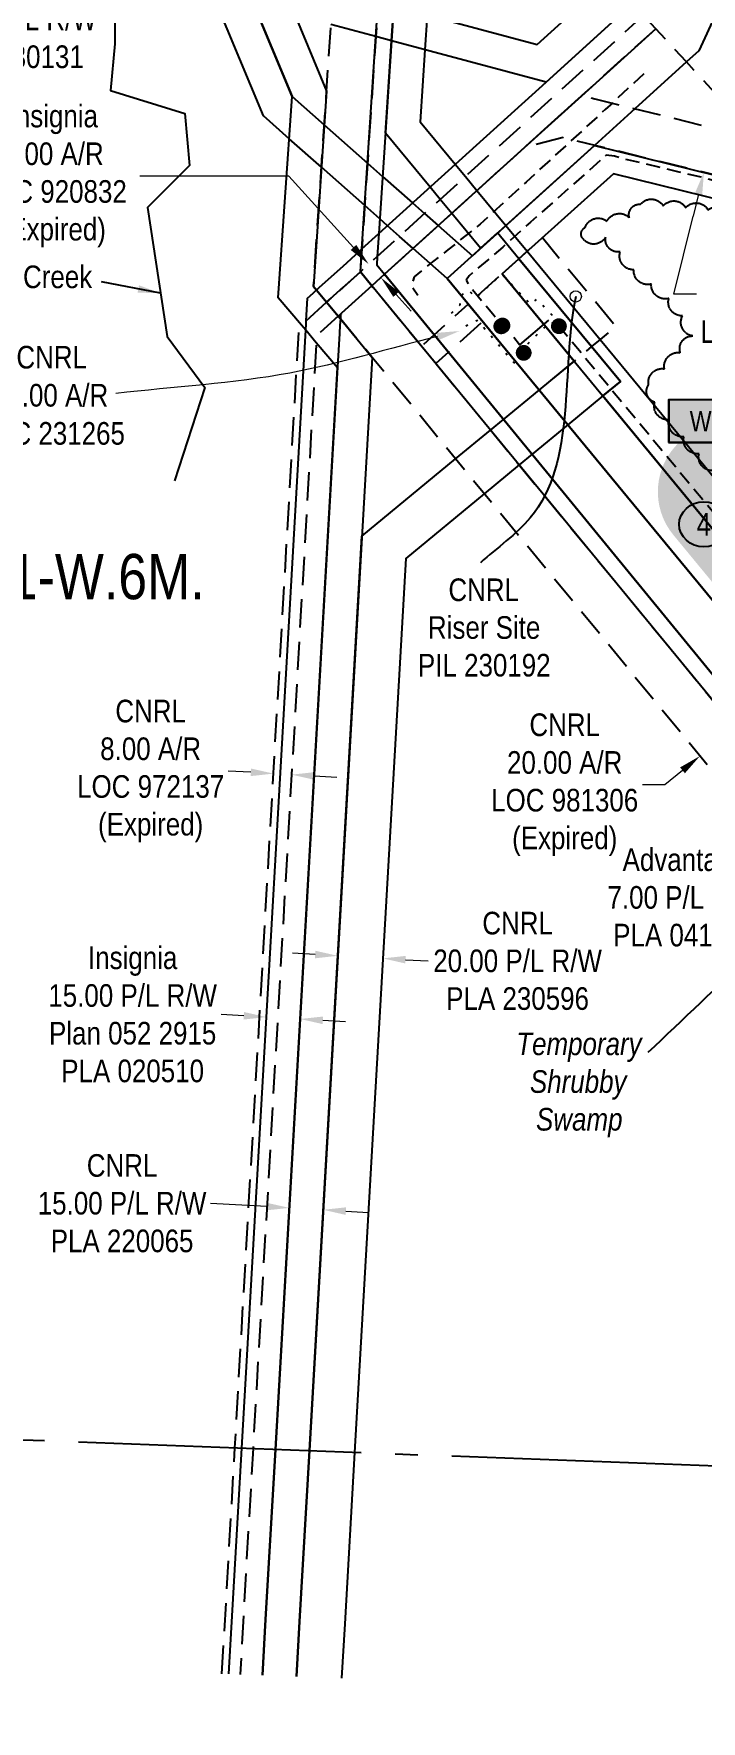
# Model space of a CAD drawing. Extents: x 331629 to 337523, y 6158057 to 6163201.
# Drawn here: x 333694 to 333989, y 6159697 to 6160443 of the extents above; entities that cross this region are included whole.
import ezdxf
from ezdxf.enums import TextEntityAlignment as Align

# ---------------------------------------------------------------- set-up
doc = ezdxf.new("R2010")
doc.units = 0
doc.header["$LTSCALE"] = 5
doc.header["$PDSIZE"] = 5
for name, pattern in [('0', [1, 1, 0]), ('foc-ACCESSROAD', [3.75, 2.5, -1.25]), ('foc-QUARTERLINE', [33, 25, -3, 2, -3]), ('foc-TOPO', [1, 0.2, -0.8]), ('UG_PIPE', [1.875, 1.25, -0.625])]:
    doc.linetypes.add(name, pattern=pattern)
doc.layers.get('Defpoints').update_dxf_attribs({"color": 9})
doc.layers.add('AS-PIPE-AG', color=7, linetype='Continuous', true_color=0x7d00fa)
for name, color, linetype in [('AS-PIPE-UG', 44, 'UG_PIPE'), ('AS-SYMBOL', 7, 'Continuous'), ('C-AR', 13, 'foc-ACCESSROAD'), ('C-RW', 13, 'Continuous'), ('C-SYMBOL', 7, 'Continuous'), ('C-WS', 13, 'foc-ACCESSROAD'), ('F-AR', 190, 'foc-ACCESSROAD'), ('F-RW', 190, 'Continuous'), ('F-WS', 190, 'foc-ACCESSROAD'), ('L-QSEC', 8, 'foc-QUARTERLINE'), ('P-BUFFER-H 30m', 51, 'Continuous'), ('P-ELEVATION', 7, 'Continuous'), ('P-TEMP-BLOCKS', 250, 'Continuous'), ('T-BUSH', 110, '0'), ('T-GENERAL', 48, 'foc-TOPO'), ('T-WATER', 160, 'Continuous'), ('T-WATER-T', 170, 'Continuous'), ('WETLAND-T', 146, 'Continuous')]:
    doc.layers.add(name, color=color, linetype=linetype)
for name, color, linetype, lineweight in [('C-AR-T', 13, 'Continuous', 9), ('C-RW-T', 13, 'Continuous', 9), ('C-WS-T', 13, 'Continuous', 9), ('F-AR-T', 190, 'Continuous', 9), ('F-RW-T', 190, 'Continuous', 9)]:
    doc.layers.add(name, color=color, linetype=linetype, lineweight=lineweight)
doc.styles.add('175L', font='ARIALN.TTF', dxfattribs={"height": 20})
doc.styles.add('80', font='ARIALN.TTF', dxfattribs={"height": 10})
doc.styles.add('80CG', font='ARIALN.TTF', dxfattribs={"height": 10})
doc.styles.add('80L', font='ARIALN.TTF', dxfattribs={"height": 10})
doc.dimstyles.new('Compass 5 000', dxfattribs={"dimscale": 5, "dimtxt": 9, "dimasz": 2, "dimexe": 0.2, "dimexo": 0.0625, "dimgap": 0.5, "dimtad": 0, "dimtih": 1, "dimtoh": 1, "dimzin": 0, "dimdsep": 46, "dimtxsty": '80CG', "dimcen": 0.1, "dimse1": 1, "dimse2": 1, "dimclrd": 256, "dimclrt": 256, "dimaunit": 1, "dimadec": 4, "dimazin": 0, "dimtfac": 0.06, "dimtofl": 0, "dimtmove": 0, "dimatfit": 1, "dimfxl": 0.2, "dimtolj": 1, "dimtzin": 0, "dimlwd": -1, "dimarcsym": 0})

# ---------------------------------------------------------------- blocks, each defined once
blk = doc.blocks.new('*D372')
at = {"layer": 'C-AR-T', "transparency": 16777216}
for p, q in [((333997.63, 6160410.93), (334000.02, 6160420.64)), ((333988.05, 6160372.1), (333985.65, 6160362.39)), ((333977.17, 6160328.01), (333985.65, 6160362.39)), ((333987.17, 6160328.01), (333977.17, 6160328.01))]:
    blk.add_line(p, q, dxfattribs=at)
for points in [[(333996.01, 6160411.33), (333999.24, 6160410.53), (333995.23, 6160401.22)], [(333986.43, 6160372.5), (333989.67, 6160371.7), (333990.44, 6160381.81)]]:
    blk.add_solid(points, dxfattribs=at)
at = {"layer": 'Defpoints', "color": 0, "transparency": 16777216}
for p in [(334000.95, 6160399.81), (333990.44, 6160381.81), (333996.16, 6160380.4)]:
    blk.add_point(p, dxfattribs=at)
at = {"layer": 'C-AR-T', "transparency": 16777216, "insert": (334021.44, 6160328.01), "char_height": 10, "attachment_point": 5, "style": '80CG'}
blk.add_mtext('\\A1;CNRL\\P20.00 A/R\\PLOC 062112', dxfattribs=at)
blk = doc.blocks.new('*D374')
at = {"layer": 'C-AR-T', "transparency": 16777216}
for p, q in [((333790.34, 6160116.62), (333780.36, 6160117.19)), ((333818.3, 6160115.02), (333828.28, 6160114.45))]:
    blk.add_line(p, q, dxfattribs=at)
for points in [[(333790.44, 6160118.28), (333790.25, 6160114.95), (333800.33, 6160116.05)], [(333818.39, 6160116.68), (333818.2, 6160113.36), (333808.31, 6160115.59)]]:
    blk.add_solid(points, dxfattribs=at)
at = {"layer": 'Defpoints', "color": 0, "transparency": 16777216}
for p in [(333800.17, 6160113.25), (333800.33, 6160116.05), (333808.15, 6160112.79)]:
    blk.add_point(p, dxfattribs=at)
at = {"layer": 'C-AR-T', "transparency": 16777216, "insert": (333746.06, 6160117.19), "char_height": 10, "attachment_point": 5, "style": '80CG'}
blk.add_mtext('\\A1;CNRL\\P8.00 A/R\\PLOC 972137\\P(Expired)', dxfattribs=at)
blk = doc.blocks.new('*D375')
at = {"layer": 'C-AR-T', "transparency": 16777216}
for p, q in [((334011.88, 6160142.89), (334019.61, 6160149.24)), ((333980.98, 6160117.49), (333973.25, 6160111.14)), ((333973.25, 6160111.14), (333963.25, 6160111.14))]:
    blk.add_line(p, q, dxfattribs=at)
for points in [[(334010.82, 6160144.17), (334012.94, 6160141.6), (334004.16, 6160136.54)], [(333979.92, 6160118.78), (333982.04, 6160116.2), (333988.71, 6160123.84)]]:
    blk.add_solid(points, dxfattribs=at)
at = {"layer": 'Defpoints', "color": 0, "transparency": 16777216}
for p in [(334002.05, 6160139.09), (333986.6, 6160126.4), (333988.71, 6160123.84)]:
    blk.add_point(p, dxfattribs=at)
at = {"layer": 'C-AR-T', "transparency": 16777216, "insert": (333928.95, 6160111.14), "char_height": 10, "attachment_point": 5, "style": '80CG'}
blk.add_mtext('\\A1;CNRL\\P20.00 A/R\\PLOC 981306\\P(Expired)', dxfattribs=at)
blk = doc.blocks.new('*D378')
at = {"layer": 'Defpoints', "color": 0, "transparency": 16777216}
for p in [(333797.21, 6160009), (333797.18, 6160008.44), (333812.12, 6160008.15)]:
    blk.add_point(p, dxfattribs=at)
at = {"layer": 'F-RW-T', "transparency": 16777216}
for p, q in [((333787.19, 6160009.01), (333777.21, 6160009.58)), ((333822.07, 6160007.02), (333832.06, 6160006.45))]:
    blk.add_line(p, q, dxfattribs=at)
for points in [[(333787.29, 6160010.68), (333787.1, 6160007.35), (333797.18, 6160008.44)], [(333822.17, 6160008.68), (333821.98, 6160005.35), (333812.09, 6160007.59)]]:
    blk.add_solid(points, dxfattribs=at)
at = {"layer": 'F-RW-T', "transparency": 16777216, "insert": (333738.12, 6160009.58), "char_height": 10, "attachment_point": 5, "style": '80CG'}
blk.add_mtext('\\A1;Insignia\\P15.00 P/L R/W\\PPlan 052 2915\\PPLA 020510', dxfattribs=at)
blk = doc.blocks.new('*D380')
at = {"layer": 'Defpoints', "color": 0, "transparency": 16777216}
for p in [(334047.4, 6160084.29), (334052.77, 6160088.78), (334050.83, 6160080.17)]:
    blk.add_point(p, dxfattribs=at)
at = {"layer": 'F-RW-T', "transparency": 16777216}
for p, q in [((334063.89, 6160091.06), (334071.57, 6160097.46)), ((334043.15, 6160073.77), (334028.17, 6160061.27)), ((334028.17, 6160061.27), (334018.17, 6160061.27))]:
    blk.add_line(p, q, dxfattribs=at)
for points in [[(334062.82, 6160092.34), (334064.96, 6160089.78), (334056.21, 6160084.66)], [(334042.09, 6160075.05), (334044.22, 6160072.49), (334050.83, 6160080.17)]]:
    blk.add_solid(points, dxfattribs=at)
at = {"layer": 'F-RW-T', "transparency": 16777216, "insert": (333981.91, 6160061.27), "char_height": 10, "attachment_point": 5, "style": '80CG'}
blk.add_mtext('\\A1;Advantage\\P7.00 P/L R/W\\PPLA 041568', dxfattribs=at)
blk = doc.blocks.new('*D392')
at = {"layer": 'C-RW-T', "transparency": 16777216}
for p, q in [((333797.32, 6159924.69), (333772.54, 6159926.11)), ((333832.26, 6159922.68), (333842.24, 6159922.11))]:
    blk.add_line(p, q, dxfattribs=at)
for points in [[(333797.41, 6159926.35), (333797.22, 6159923.02), (333807.3, 6159924.11)], [(333832.35, 6159924.35), (333832.16, 6159921.02), (333822.27, 6159923.26)]]:
    blk.add_solid(points, dxfattribs=at)
at = {"layer": 'Defpoints', "color": 0, "transparency": 16777216}
for p in [(333807.12, 6159921.04), (333807.3, 6159924.11), (333822.1, 6159920.18)]:
    blk.add_point(p, dxfattribs=at)
at = {"layer": 'C-RW-T', "transparency": 16777216, "insert": (333733.45, 6159926.11), "char_height": 10, "attachment_point": 5, "style": '80CG'}
blk.add_mtext('\\A1;CNRL\\P15.00 P/L R/W\\PPLA 220065', dxfattribs=at)
blk = doc.blocks.new('*D394')
at = {"layer": 'C-RW-T', "transparency": 16777216}
for p, q in [((333794.69, 6160474.68), (333803.92, 6160478.52)), ((333762.37, 6160461.25), (333734.09, 6160449.51)), ((333734.09, 6160449.51), (333724.09, 6160449.51))]:
    blk.add_line(p, q, dxfattribs=at)
for points in [[(333794.05, 6160476.22), (333795.33, 6160473.14), (333785.46, 6160470.85)], [(333761.73, 6160462.79), (333763.01, 6160459.72), (333771.61, 6160465.09)]]:
    blk.add_solid(points, dxfattribs=at)
at = {"layer": 'Defpoints', "color": 0, "transparency": 16777216}
for p in [(333771.61, 6160465.09), (333788.2, 6160464.24), (333774.35, 6160458.49)]:
    blk.add_point(p, dxfattribs=at)
at = {"layer": 'C-RW-T', "transparency": 16777216, "insert": (333685.01, 6160449.51), "char_height": 10, "attachment_point": 5, "style": '80CG'}
blk.add_mtext('\\A1;CNRL\\P15.00 P/L R/W\\PPLA 230131', dxfattribs=at)
blk = doc.blocks.new('*D396')
at = {"layer": 'C-RW-T', "transparency": 16777216}
for p, q in [((333818.73, 6160036.09), (333808.75, 6160036.66)), ((333858.63, 6160033.8), (333868.62, 6160033.23))]:
    blk.add_line(p, q, dxfattribs=at)
for points in [[(333818.83, 6160037.75), (333818.64, 6160034.42), (333828.72, 6160035.52)], [(333858.73, 6160035.47), (333858.54, 6160032.14), (333848.65, 6160034.38)]]:
    blk.add_solid(points, dxfattribs=at)
at = {"layer": 'Defpoints', "color": 0, "transparency": 16777216}
for p in [(333828.74, 6160035.99), (333848.65, 6160034.38), (333848.68, 6160034.85)]:
    blk.add_point(p, dxfattribs=at)
at = {"layer": 'C-RW-T', "transparency": 16777216, "insert": (333908.15, 6160033.23), "char_height": 10, "attachment_point": 5, "style": '80CG'}
blk.add_mtext('\\A1;CNRL\\P20.00 P/L R/W\\PPLA 230596', dxfattribs=at)
blk = doc.blocks.new('RISER')
h = blk.add_hatch(color=255)
h.dxf.hatch_style = 1
edge = h.paths.add_edge_path()
edge.add_arc((0, 0), 0.7, 0, 360)
blk.add_hatch(color=13).paths.add_polyline_path([(0.58, -0.15), (-0.58, -0.15, 0.774597)])
at = {"color": 13}
blk.add_line((-0.58, -0.15), (0.58, -0.15), dxfattribs=at)
blk.add_circle((0, 0), 0.6, dxfattribs=at)
blk = doc.blocks.new('Temp_Area5')
at = {"true_color": 0x99e6ff}
h = blk.add_hatch(color=141, dxfattribs=at)
h.dxf.hatch_style = 1
h.paths.add_polyline_path([(-16.83, -9.44), (16.33, -9.44), (16.33, 9.05), (-16.83, 9.05)])
at = {"color": 250}
for points in [[(-17.03, -9.64), (16.53, -9.64), (16.53, 9.25), (-17.03, 9.25)], [(-16.93, -9.54), (16.43, -9.54), (16.43, 9.15), (-16.93, 9.15)]]:
    blk.add_lwpolyline(points, close=True, dxfattribs=at)
at = {"color": 250, "style": '80L'}
blk.add_attdef('TEMPORARY', text='', height=9, dxfattribs=at).set_placement((0, -0.15), align=Align.MIDDLE_CENTER)
blk = doc.blocks.new('Induction_Bend_No')
at = {"layer": 'P-ELEVATION'}
h = blk.add_hatch(color=111, dxfattribs=at)
h.dxf.hatch_style = 1
edge = h.paths.add_edge_path()
edge.add_ellipse((0, 0), major_axis=(-10.94, 0), ratio=0.913794, start_angle=0, end_angle=360)
at = {"layer": 'P-ELEVATION', "color": 7, "flags": 128}
blk.add_lwpolyline([(0, 0, 5, 0, 0), (-8.54, -4.54, 0, 0, 0)], format="xyseb", dxfattribs=at)
at = {"layer": 'P-ELEVATION', "color": 7}
blk.add_ellipse((0, 0), major_axis=(-10.94, 0), ratio=0.913794, dxfattribs=at)
at = {"layer": 'P-ELEVATION', "style": '80'}
blk.add_attdef('BEND', text='', height=10, dxfattribs=at).set_placement((0, 0), align=Align.MIDDLE_CENTER)

msp = doc.modelspace()

# ---------------------------------------------------------------- hatches: boundary and pattern name
at = {"layer": 'P-BUFFER-H 30m'}
h = msp.add_hatch(color=256, dxfattribs=at)
h.dxf.hatch_style = 1
edge = h.paths.add_edge_path()
edge.add_line((334337.184, 6159857.051), (334427.279, 6159928.481))
edge.add_line((334427.279, 6159928.481), (334371.873, 6159998.364))
edge.add_line((334371.873, 6159998.364), (334266.089, 6159914.509))
edge.add_arc((334247.453, 6159938.019), 30, 218.831839, 308.403703, ccw=False)
edge.add_line((334224.083, 6159919.207), (334140.539, 6160022.998))
edge.add_line((334140.539, 6160022.998), (333976.941, 6160221.542))
edge.add_arc((334000.094, 6160240.62), 30, 132.734352, 219.487938, ccw=False)
edge.add_line((333979.736, 6160262.655), (334138.477, 6160409.313))
edge.add_line((334138.477, 6160409.313), (334076.622, 6160476.271))
edge.add_line((334076.622, 6160476.271), (334063.014, 6160485.039))
edge.add_arc((334079.262, 6160510.258), 30, 222.725627, 237.205728, ccw=False)
edge.add_line((334057.224, 6160489.903), (333995.522, 6160556.709))
edge.add_line((333995.522, 6160556.709), (333987.554, 6160557.215))
edge.add_arc((333989.453, 6160587.154), 30, 194.904808, 266.369318, ccw=False)
edge.add_line((333960.463, 6160579.438), (333942.379, 6160647.38))
edge.add_line((333942.379, 6160647.38), (333867.108, 6160689.984))
edge.add_arc((333881.885, 6160716.092), 30, 185.618067, 240.489721, ccw=False)
edge.add_line((333852.029, 6160713.155), (333847.458, 6160759.631))
edge.add_arc((333877.313, 6160762.568), 30, 176.40302, 185.618067, ccw=False)
edge.add_line((333847.373, 6160764.45), (333850.756, 6160818.28))
edge.add_line((333850.756, 6160818.28), (333732.147, 6160825.353))
edge.add_arc((333733.933, 6160855.3), 30, 176.587238, 266.587238, ccw=False)
edge.add_line((333703.986, 6160857.086), (333715.066, 6161042.889))
edge.add_arc((333745.013, 6161041.104), 30, 86.620776, 176.587238, ccw=False)
edge.add_line((333746.781, 6161071.051), (333839.157, 6161065.597))
edge.add_arc((333837.389, 6161035.649), 30, -48.204425, 86.620776, ccw=False)
edge.add_line((333857.383, 6161013.283), (333841.619, 6160999.191))
edge.add_arc((333821.625, 6161021.557), 30, 266.620776, 311.795575, ccw=False)
edge.add_line((333819.857, 6160991.609), (333787.259, 6160993.534))
edge.add_line((333787.259, 6160993.534), (333781.546, 6160897.541))
edge.add_line((333781.546, 6160897.541), (333900.283, 6160890.46))
edge.add_arc((333898.497, 6160860.513), 30, -3.596989, 86.587238, ccw=False)
edge.add_line((333928.438, 6160858.631), (333922.449, 6160763.364))
edge.add_line((333922.449, 6160763.364), (333924.379, 6160743.745))
edge.add_line((333924.379, 6160743.745), (333995.776, 6160703.334))
edge.add_arc((333980.998, 6160677.226), 30, 14.904808, 60.489721, ccw=False)
edge.add_line((334009.989, 6160684.942), (334024.81, 6160629.258))
edge.add_arc((334016.352, 6160600.475), 30, 42.725627, 73.624533, ccw=False)
edge.add_line((334038.391, 6160620.829), (334108.439, 6160544.987))
edge.add_line((334108.439, 6160544.987), (334122.046, 6160536.22))
edge.add_arc((334105.797, 6160511.001), 30, 42.731654, 57.205728, ccw=False)
edge.add_line((334127.833, 6160531.358), (334224.098, 6160427.153))
edge.add_arc((334202.061, 6160406.796), 30, -47.265648, 42.731654, ccw=False)
edge.add_line((334222.419, 6160384.761), (334061.858, 6160236.421))
edge.add_line((334061.858, 6160236.421), (334198.582, 6160070.491))
edge.add_arc((334175.429, 6160051.413), 30, 38.831839, 39.487938, ccw=False)
edge.add_line((334198.799, 6160070.224), (334254.5, 6160001.025))
edge.add_line((334254.5, 6160001.025), (334360.544, 6160085.085))
edge.add_arc((334379.18, 6160061.576), 30, 38.408605, 128.403703, ccw=False)
edge.add_line((334402.688, 6160080.214), (334514.001, 6159939.815))
edge.add_arc((334490.493, 6159921.177), 30, -51.591395, 38.408605, ccw=False)
edge.add_line((334509.131, 6159897.669), (334383.777, 6159798.283))
edge.add_arc((334365.139, 6159821.791), 30, 218.408605, 308.408605, ccw=False)
edge.add_line((334341.631, 6159803.154), (334332.314, 6159814.905))
edge.add_arc((334355.822, 6159833.543), 30, 128.408605, 218.408605, ccw=False)

# ---------------------------------------------------------------- linework, layer by layer
at = {"layer": 'AS-PIPE-AG', "flags": 128}
msp.add_lwpolyline([(333921.865, 6160316.519), (333909.041, 6160305.638), (333906.463, 6160308.741)], dxfattribs=at)
at = {"layer": 'AS-PIPE-UG', "flags": 128}
for points in [[(333963.876, 6160425.336), (333946.868, 6160409.546), (333911.904, 6160377.531), (333891.624, 6160358.894), (333877.319, 6160347.5), (333869.26, 6160341.203), (333862.403, 6160335.574), (333861.359, 6160331.47), (333864.1, 6160327.469)], [(334095.973, 6160382.216), (334083.038, 6160375.781), (334071.11, 6160370.746), (334059.456, 6160365.496), (334054.623, 6160363.878), (334049.489, 6160364.113), (334042.315, 6160366.055), (334035.4, 6160367.817), (334026.114, 6160370.265), (334005.903, 6160375.275), (333989.187, 6160379.606), (333979.504, 6160381.872), (333964.4, 6160385.587), (333956.665, 6160387.329), (333950.993, 6160388.998), (333947.247, 6160389.349), (333944.972, 6160387.36), (333939.381, 6160382.3), (333913.879, 6160359.809), (333901.626, 6160348.786), (333886.723, 6160336.067), (333885.443, 6160334.092), (333887, 6160331.403), (333897.739, 6160318.526), (333901.432, 6160314.091)], [(334241.855, 6159934.375), (334198.971, 6159984.115), (334148.192, 6160046.412), (334089.628, 6160116.402), (334030.394, 6160188.138), (333926.393, 6160313.804)]]:
    msp.add_lwpolyline(points, dxfattribs=at)
at = {"layer": 'C-AR', "flags": 128}
for points in [[(333838.701, 6160337.89), (333823.774, 6160324.361), (333819.308, 6160329.761), (333817.999, 6160331.344), (333823.735, 6160417.744), (333825.685, 6160447.119), (333826.698, 6160462.382), (333831.06, 6160528.089), (333833.364, 6160562.786), (333835.195, 6160590.367), (333836.225, 6160605.884), (333836.909, 6160616.178), (333837.221, 6160620.889), (333841.966, 6160692.354), (333842.225, 6160696.466), (333842.715, 6160704.227), (333843.739, 6160720.452), (333844.789, 6160737.089), (333849.536, 6160810.069), (333850.152, 6160820.056), (333855.519, 6160907.127), (333875.483, 6160906.055), (333874.492, 6160890.093), (333871.211, 6160835.967), (333870.048, 6160818.011), (333869.994, 6160815.988), (333869.432, 6160808.025), (333864.099, 6160726.159), (333863.047, 6160709.524), (333862.673, 6160703.608), (333861.999, 6160693.331), (333861.489, 6160685.583), (333857.198, 6160620.134), (333856.576, 6160610.644), (333855.787, 6160598.603), (333854.77, 6160583.087), (333846.513, 6160457.081), (333845.512, 6160441.809), (333839.359, 6160347.935), (333838.701, 6160337.89)], [(334014.175, 6160396.548), (334038.82, 6160369.875), (333928.314, 6160397.134), (333911.202, 6160392.806), (333936.47, 6160415.706), (333942.313, 6160414.274), (334014.175, 6160396.548)], [(333877.6, 6160302.271), (333872.059, 6160297.292), (333865.705, 6160305.025), (333871.262, 6160310.014), (333886.328, 6160323.538), (333892.694, 6160315.823), (333877.6, 6160302.271)]]:
    msp.add_lwpolyline(points, close=True, dxfattribs=at)
for points in [[(334333.791, 6159697.202), (334251.996, 6159800.357), (334187.893, 6159881.206), (334159.081, 6159917.542), (334133.604, 6159949.672), (334010.412, 6160097.427), (333843.897, 6160300.03), (333829.849, 6160317.016), (333828.876, 6160318.192), (333823.774, 6160324.361), (333838.701, 6160337.89), (333843.79, 6160331.695), (334025.748, 6160110.261), (334149.123, 6159962.291), (334160.246, 6159948.262), (334189.058, 6159911.925), (334278.309, 6159799.361), (334349.463, 6159709.626)], [(333777.572, 6159718.229), (333783.281, 6159818.044), (333811.61, 6160313.337), (333812.626, 6160314.257), (333814.779, 6160316.209), (333823.774, 6160324.361), (333828.876, 6160318.192), (333819.409, 6160309.61), (333819.231, 6160306.494), (333791.275, 6159817.743), (333785.566, 6159717.927)]]:
    msp.add_lwpolyline(points, dxfattribs=at)
at = {"layer": 'C-AR-T', "start_tangent": (-0.9706338, -0.2405621), "end_tangent": (-0.9931373, -0.1169542)}
msp.add_spline([(333872.748, 6160309.25), (333807.602, 6160293.105), (333730.692, 6160284.047)], degree=3, dxfattribs=at)
at = {"layer": 'C-AR-T'}
msp.add_solid([(333872.347, 6160310.868), (333882.452, 6160311.656), (333873.149, 6160307.633)], dxfattribs=at)
at = {"layer": 'C-RW'}
for points in [[(334161.805, 6159989.361), (333877.026, 6160334.823), (333861.978, 6160348.157), (333855.935, 6160353.509), (333850.663, 6160358.18), (333847.26, 6160361.195), (333840.614, 6160367.083), (333821.496, 6160384.021), (333807.243, 6160396.65), (333795.846, 6160406.748), (333748.562, 6160520.554)], [(333795.438, 6159717.554), (333796.865, 6159742.237), (333801.176, 6159817.369), (333828.608, 6160295.471), (333819.231, 6160306.494), (333814.539, 6160312.009), (333812.626, 6160314.257), (333802.395, 6160326.286), (333808.53, 6160415.34), (333763.734, 6160523.087)], [(333763.734, 6160523.087), (333808.53, 6160415.34), (333822.741, 6160402.78), (333841.847, 6160385.896), (333848.491, 6160380.023), (333861.793, 6160368.268), (333867.072, 6160363.602), (333873.119, 6160358.259), (333873.119, 6160358.259), (333888.191, 6160344.938), (333942.066, 6160393.741), (334038.82, 6160369.875)], [(333809.753, 6160451.386), (333823.735, 6160417.744), (333817.999, 6160331.344), (333819.308, 6160329.761), (333823.774, 6160324.361), (333828.876, 6160318.192), (333829.849, 6160317.016), (333843.897, 6160300.03), (333816.166, 6159816.803), (333811.837, 6159741.364), (333810.427, 6159716.988)], [(334162.945, 6160019.393), (333945.756, 6160282.977), (333953.558, 6160289.422), (333940.844, 6160304.797), (333908.723, 6160343.643), (333899.318, 6160355.016), (333891.816, 6160348.234), (333879.085, 6160363.671), (333873.974, 6160369.857), (333869.509, 6160375.262), (333849.744, 6160399.185), (333852.411, 6160439.96), (333853.41, 6160455.235)], [(333868.171, 6160451.286), (333867.171, 6160436.008), (333865.087, 6160404.165), (333880.635, 6160385.346), (333885.101, 6160379.942), (333890.208, 6160373.759), (333902.964, 6160358.32), (333902.964, 6160358.32), (333912.379, 6160346.925), (333944.613, 6160307.91), (333957.323, 6160292.528), (334163.801, 6160041.943)], [(334051.471, 6160356.183), (333950.488, 6160381.136), (333901.278, 6160336.96), (334162.945, 6160019.393)], [(333810.427, 6159716.988), (333811.837, 6159741.364), (333816.166, 6159816.803), (333839.361, 6160220.987), (333880.76, 6160255.176), (333896.192, 6160267.92), (333901.877, 6160272.615), (333917.631, 6160285.594), (333933.069, 6160298.375), (333901.278, 6160336.96), (333908.723, 6160343.643), (333940.844, 6160304.797), (333953.558, 6160289.422), (333945.756, 6160282.977), (333930.289, 6160270.204), (333914.516, 6160257.176), (333908.86, 6160252.504), (333893.43, 6160239.759), (333858.772, 6160211.134), (333836.143, 6159816.049), (333831.8, 6159740.211), (333830.413, 6159716.234)]]:
    msp.add_lwpolyline(points, dxfattribs=at)
at = {"layer": 'C-WS', "flags": 128}
msp.add_lwpolyline([(333933.069, 6160298.375), (333917.631, 6160285.594), (333892.694, 6160315.823), (333886.328, 6160323.538), (333901.278, 6160336.96), (333908.723, 6160343.643), (333912.379, 6160346.925), (333919.106, 6160352.964), (333951.57, 6160313.655), (333944.613, 6160307.91), (333940.844, 6160304.797), (333933.069, 6160298.375)], close=True, dxfattribs=at)
at = {"layer": 'F-AR', "flags": 128}
msp.add_lwpolyline([(333829.975, 6160319.189), (333828.876, 6160318.192), (333823.774, 6160324.361), (333838.701, 6160337.89), (333846.179, 6160344.666), (333963.738, 6160451.215), (333969.132, 6160445.299), (333936.471, 6160415.703), (333911.202, 6160392.803), (333849.383, 6160336.74), (333847.5, 6160335.044), (333843.79, 6160331.695), (333842.291, 6160330.348), (333830.359, 6160319.537), (333829.975, 6160319.189)], close=True, dxfattribs=at)
at = {"layer": 'F-AR-T'}
for p, q in [((333807.057, 6160380.179), (333741.318, 6160380.179)), ((333835.657, 6160348.624), (333807.057, 6160380.179)), ((333854.478, 6160327.858), (333861.192, 6160320.45))]:
    msp.add_line(p, q, dxfattribs=at)
for points in [[(333836.892, 6160349.743), (333834.423, 6160347.505), (333842.372, 6160341.216)], [(333855.713, 6160328.978), (333853.243, 6160326.739), (333847.764, 6160335.267)]]:
    msp.add_solid(points, dxfattribs=at)
at = {"layer": 'F-RW'}
for points in [[(334004.712, 6160471.53), (333988.176, 6160435.51), (333982.733, 6160430.58), (333959.934, 6160409.927), (333942.067, 6160393.741), (333877.026, 6160334.823), (334161.805, 6159989.361), (334170.068, 6159979.338), (334190.631, 6159953.4), (334313.816, 6159798.018), (334370.607, 6159726.388)], [(333853.41, 6160455.235), (333916.724, 6160438.296), (333946.084, 6160464.915)], [(334349.463, 6159709.626), (334278.309, 6159799.361), (334189.058, 6159911.925), (334160.246, 6159948.262), (334149.123, 6159962.291), (334025.748, 6160110.261), (333843.791, 6160331.693), (333838.701, 6160337.89), (333839.359, 6160347.935), (333845.512, 6160441.809), (333846.513, 6160457.081)], [(333780.569, 6159718.116), (333786.279, 6159817.932), (333814.695, 6160314.736), (333814.779, 6160316.209), (333815.349, 6160326.173), (333817.824, 6160328.416), (333820.563, 6160330.899), (333831.218, 6160340.555), (333832.678, 6160341.878), (333838.625, 6160347.27), (333839.359, 6160347.935), (333846.836, 6160354.711), (333920.71, 6160421.671), (333956.287, 6160453.922)], [(333956.287, 6160453.921), (333920.71, 6160421.669), (333852.411, 6160439.96), (333845.512, 6160441.809), (333825.685, 6160447.119)], [(333853.41, 6160455.235), (333852.411, 6160439.96), (333846.836, 6160354.711), (333846.179, 6160344.666), (333845.936, 6160340.958), (333849.386, 6160336.735), (334031.115, 6160114.752), (334154.549, 6159966.72), (334160.654, 6159959.019), (334189.466, 6159922.677), (334287.505, 6159799.013), (334354.934, 6159713.964)], [(333969.135, 6160445.288), (333936.473, 6160415.696), (333911.204, 6160392.799), (333849.386, 6160336.735), (333847.505, 6160335.025), (333843.791, 6160331.693), (333842.291, 6160330.346), (333830.359, 6160319.536), (333829.975, 6160319.188), (333829.849, 6160317.016), (333829.684, 6160314.192), (333829.477, 6160310.62), (333828.776, 6160298.405), (333801.176, 6159817.369), (333796.865, 6159742.237), (333795.438, 6159717.554)], [(334354.934, 6159713.964), (334287.505, 6159799.013), (334189.466, 6159922.677), (334160.654, 6159959.019), (334154.549, 6159966.72), (334031.115, 6160114.752), (333849.386, 6160336.735), (333911.204, 6160392.799), (333936.473, 6160415.696), (333969.135, 6160445.288)]]:
    msp.add_lwpolyline(points, dxfattribs=at)
at = {"layer": 'F-WS', "flags": 128}
msp.add_lwpolyline([(334081.361, 6160485.835), (334000.605, 6160411.235), (333982.733, 6160430.58), (333969.133, 6160445.297), (333963.714, 6160451.199), (333958.73, 6160456.564), (333947.754, 6160468.464), (333925.979, 6160492.074), (333984.787, 6160546.385), (333997.243, 6160557.889), (334006.781, 6160566.697), (334080.397, 6160487.001), (334081.361, 6160485.835)], close=True, dxfattribs=at)
at = {"layer": 'L-QSEC'}
msp.add_line((333384.381, 6159833.127), (334154.774, 6159804.034), dxfattribs=at)
at = {"layer": 'T-BUSH', "flags": 128}
msp.add_lwpolyline([(334256.023, 6159947.498, -0.5205671), (334248.165, 6159942.701, -0.5205671), (334241.999, 6159950.574, -0.5205671), (334235.833, 6159958.446, -0.5205671), (334229.667, 6159966.319, -0.5205671), (334223.5, 6159974.191, -0.5205671), (334217.334, 6159982.064, -0.5205671), (334212.5, 6159990.218, -0.5205671), (334214.612, 6159999.837, -0.5205671), (334208.535, 6160007.779, -0.5205671), (334202.457, 6160015.72, -0.5205671), (334196.38, 6160023.661, -0.5205671), (334190.121, 6160030.546, -0.5205671), (334181.787, 6160025.272, -0.5205671), (334175.927, 6160033.376, -0.5205671), (334170.067, 6160041.479, -0.5205671), (334163.859, 6160049.287, -0.5205671), (334167.038, 6160056.142, -0.5205671), (334162.487, 6160063.176, -0.5205671), (334155.449, 6160070.28, -0.5205671), (334149.297, 6160078.164, -0.5205671), (334143.146, 6160086.048, -0.5205671), (334136.326, 6160089.581, -0.5205671), (334128.652, 6160088.119, -0.5205671), (334122.19, 6160095.75, -0.5205671), (334115.728, 6160103.382, -0.5205671), (334109.265, 6160111.013, -0.5205671), (334102.803, 6160118.644, -0.5205671), (334096.53, 6160126.432, -0.5205671), (334090.28, 6160134.238, -0.5205671), (334084.029, 6160142.044, -0.5205671), (334077.779, 6160149.85, -0.5205671), (334071.494, 6160157.628, -0.5205671), (334065.14, 6160165.35, -0.5205671), (334058.786, 6160173.071, -0.5205671), (334052.433, 6160180.793, -0.5205671), (334046.079, 6160188.515, -0.5205671), (334039.455, 6160196.007, -0.5205671), (334032.827, 6160203.495, -0.5205671), (334026.2, 6160210.984, -0.5205671), (334019.901, 6160218.747, -0.5205671), (334013.72, 6160226.607, -0.5205671), (334007.538, 6160234.468, -0.5205671), (334001.357, 6160242.329, -0.5205671), (333994.93, 6160249.983, -0.5205671), (333988.27, 6160257.443, -0.5205671), (333981.629, 6160264.919, -0.5205671), (333974.999, 6160272.406, -0.5205671), (333968.721, 6160280.187, -0.5205671), (333965.992, 6160287.84, -0.5205671), (333973.003, 6160294.971, -0.5205671), (333980.014, 6160302.102, -0.5205671), (333985.492, 6160309.474, -0.5205671), (333981.01, 6160318.414, -0.5205671), (333974.965, 6160326.101, -0.5205671), (333967.22, 6160332.427, -0.5205671), (333959.475, 6160338.753, -0.5205671), (333953.476, 6160346.721, -0.5205671), (333946.996, 6160353.187, -0.5205671), (333937.33, 6160352.082, -0.5205671), (333937.975, 6160357.478, -0.5205671), (333947.603, 6160360.167, -0.5205671), (333957.475, 6160361.759, -0.5205671), (333962.468, 6160367.739, -0.5205671), (333972.437, 6160366.955, -0.5205671), (333982.406, 6160366.172, -0.5205671), (333992.339, 6160365.137, -0.5205671), (334002.114, 6160363.03, -0.5205671), (334011.76, 6160360.393, -0.5205671), (334021.401, 6160357.739, -0.5205671), (334030.86, 6160354.686, -0.5205671), (334039.35, 6160349.652, -0.5205671), (334049.327, 6160348.971, -0.5205671), (334058.881, 6160346.815, -0.5205671), (334066.505, 6160340.343, -0.5205671), (334074.129, 6160333.871, -0.5205671), (334081.576, 6160327.29, -0.5205671), (334083.592, 6160319.442, -0.5205671)], format="xyb", dxfattribs=at)
at = {"layer": 'T-GENERAL', "flags": 128}
msp.add_lwpolyline([(333878.89, 6160319.582), (333882.768, 6160323.24), (333882.794, 6160326.922), (333886.331, 6160329.93), (333889.684, 6160326.334), (333901.153, 6160336.756), (333914.002, 6160323.36), (333916.63, 6160325.799), (333925.036, 6160316.888), (333921.508, 6160313.263), (333920.642, 6160313.869), (333911.699, 6160305.109), (333914.088, 6160302.228), (333907.137, 6160296.94), (333890.403, 6160316.359), (333883.459, 6160312.938)], dxfattribs=at)
at = {"layer": 'T-WATER', "flags": 128}
msp.add_lwpolyline([(333713.97, 6160548.113), (333730.289, 6160478.527), (333730.289, 6160467.246), (333730.289, 6160438.659), (333728.296, 6160417.957), (333761.107, 6160407.755), (333763.294, 6160384.801), (333744.701, 6160366.219), (333753.31, 6160309.233), (333769.999, 6160286.689), (333756.592, 6160245.451)], dxfattribs=at)

# ---------------------------------------------------------------- block references
msp.add_blockref('Induction_Bend_No', (333990.422, 6160226.231)).add_auto_attribs({'BEND': '4'})
at = {"layer": 'AS-SYMBOL', "xscale": 5.000000000000012, "yscale": 5.000000000000012, "zscale": 5.000000000000012}
for p in [(333900.934, 6160313.744), (333901.448, 6160314.092), (333926.393, 6160313.804), (333910.83, 6160302.024)]:
    msp.add_blockref('RISER', p, dxfattribs=at)
at = {"layer": 'P-TEMP-BLOCKS'}
msp.add_blockref('Temp_Area5', (333991.851, 6160272.036), dxfattribs=at).add_auto_attribs({'TEMPORARY': 'W9'})

# ---------------------------------------------------------------- texts
at = {"layer": 'C-AR-T', "style": '80L'}
for s, p in [('CNRL', (333686.768, 6160295.108)), ('10.00 A/R', (333676.406, 6160278.274)), ('LOC 231265', (333669.763, 6160261.434))]:
    msp.add_text(s, height=9.998, dxfattribs=at).set_placement(p)
at = {"layer": 'C-SYMBOL', "color": 3, "style": '175L'}
msp.add_text('Theor. N.E.1/4 Sec. 4-76-11-W.6M.', height=20, dxfattribs=at).set_placement((333589.787, 6160187.138), align=Align.BOTTOM_CENTER)
at = {"layer": 'C-WS-T', "insert": (333863.632, 6160202.299), "char_height": 9.99796, "attachment_point": 1, "style": '80L'}
msp.add_mtext_dynamic_manual_height_columns('\\pi13.955;CNRL\\P\\pi4.9185;Riser Site\\P\\pi0.4958;PIL 230192', width=58.10136, gutter_width=50, heights=[0], dxfattribs=at)
at = {"layer": 'F-AR-T', "insert": (333703.064, 6160380.179), "char_height": 9.99803, "attachment_point": 5, "style": '80CG'}
msp.add_mtext('\\A1;Insignia\\P8.00 A/R\\PLOC 920832\\P(Expired)', dxfattribs=at)
at = {"layer": 'T-WATER-T', "insert": (333689.697, 6160340.624), "char_height": 9.998, "attachment_point": 1, "style": '80L'}
msp.add_mtext_dynamic_manual_height_columns('Creek', width=31.10069, gutter_width=50, heights=[0], dxfattribs=at)
at = {"layer": 'WETLAND-T', "insert": (333902.977, 6160001.611), "char_height": 9.99803, "attachment_point": 1, "style": '80L'}
msp.add_mtext_dynamic_manual_height_columns('\\pi4.5677;{\\fArial Narrow|b0|i1|c0|p34;Temporary\\P\\pi10.617;Shrubby\\P\\pi13.324;Swamp}', width=63.77667, gutter_width=50, heights=[0], dxfattribs=at)

# ---------------------------------------------------------------- dimensions: what is measured, and where the dimension line sits
at = {"layer": 'C-AR-T'}
dim = msp.add_linear_dim(base=(333990.443, 6160381.808), p1=(334000.948, 6160399.81), p2=(333996.16, 6160380.398), angle=256.14343, text='CNRL\\P20.00 A/R\\PLOC 062112', dimstyle='Compass 5 000', override={"dimtmove": 1}, dxfattribs=at)
dim.commit()
dim.dimension.update_dxf_attribs({"geometry": '*D372', "text_midpoint": (333993.187, 6160328.013), "dimtype": 161})
for p1, p2, distance, text, picture, middle in [((333808.151, 6160112.791), (333800.166, 6160113.248), -2.803, 'CNRL\\P8.00 A/R\\PLOC 972137\\P(Expired)', '*D374', (333746.058, 6160117.189)), ((334002.054, 6160139.095), (333986.604, 6160126.396), 3.31, 'CNRL\\P20.00 A/R\\PLOC 981306\\P(Expired)', '*D375', (333928.954, 6160111.14))]:
    dim = msp.add_aligned_dim(p1=p1, p2=p2, distance=distance, text=text, dimstyle='Compass 5 000', dxfattribs=at)
    dim.commit()
    dim.dimension.update_dxf_attribs({"geometry": picture, "text_midpoint": middle})
at = {"layer": 'C-RW-T'}
for base, p1, p2, angle, text, picture, middle in [((333771.606, 6160465.091), (333788.199, 6160464.242), (333774.349, 6160458.488), 202.561601, 'CNRL\\P15.00 P/L R/W\\PPLA 230131', '*D394', (333685.006, 6160449.505)), ((333807.3, 6159924.114), (333822.099, 6159920.181), (333807.124, 6159921.04), 176.716147, 'CNRL\\P15.00 P/L R/W\\PPLA 220065', '*D392', (333733.454, 6159926.109))]:
    dim = msp.add_linear_dim(base=base, p1=p1, p2=p2, angle=angle, text=text, dimstyle='Compass 5 000', dxfattribs=at)
    dim.commit()
    dim.dimension.update_dxf_attribs({"geometry": picture, "text_midpoint": middle, "dimtype": 161})
dim = msp.add_aligned_dim(p1=(333828.745, 6160035.992), p2=(333848.675, 6160034.851), distance=-0.476, text='CNRL\\P20.00 P/L R/W\\PPLA 230596', dimstyle='Compass 5 000', dxfattribs=at)
dim.commit()
dim.dimension.update_dxf_attribs({"geometry": '*D396', "text_midpoint": (333908.155, 6160033.232)})
at = {"layer": 'F-RW-T'}
dim = msp.add_linear_dim(base=(334050.834, 6160080.174), p1=(334052.774, 6160088.777), p2=(334047.398, 6160084.295), angle=219.820741, text='Advantage\\P7.00 P/L R/W\\PPLA 041568', dimstyle='Compass 5 000', dxfattribs=at)
dim.commit()
dim.dimension.update_dxf_attribs({"geometry": '*D380', "text_midpoint": (333981.914, 6160061.274), "dimtype": 161})
dim = msp.add_aligned_dim(p1=(333812.122, 6160008.147), p2=(333797.207, 6160009), distance=0.56, text='Insignia\\P15.00 P/L R/W\\PPlan 052 2915\\PPLA 020510', dimstyle='Compass 5 000', dxfattribs=at)
dim.commit()
dim.dimension.update_dxf_attribs({"geometry": '*D378', "text_midpoint": (333738.122, 6160009.583)})

# ---------------------------------------------------------------- leaders
at = {"layer": 'C-WS-T', "path_type": 1}
msp.add_leader([(333933.807, 6160326.994), (333913.684, 6160229.079), (333891.688, 6160209.255)], dimstyle='Compass 5 000', override={"dimasz": 1, "dimgap": 0.5, "dimtad": 0, "dimldrblk": 'DotBlank'}, dxfattribs=at)
at = {"layer": 'T-WATER-T'}
msp.add_leader([(333750.417, 6160328.383), (333724.399, 6160333.383)], dimstyle='Compass 5 000', dxfattribs=at)
at = {"layer": 'WETLAND-T', "path_type": 1}
msp.add_leader([(334029.561, 6160050.554), (334012.491, 6160036.242), (333965.653, 6159992.767)], dimstyle='Compass 5 000', override={"dimasz": 1, "dimgap": 0.5, "dimtad": 0, "dimldrblk": 'DotBlank'}, dxfattribs=at)

doc.saveas('drawing.dxf')
